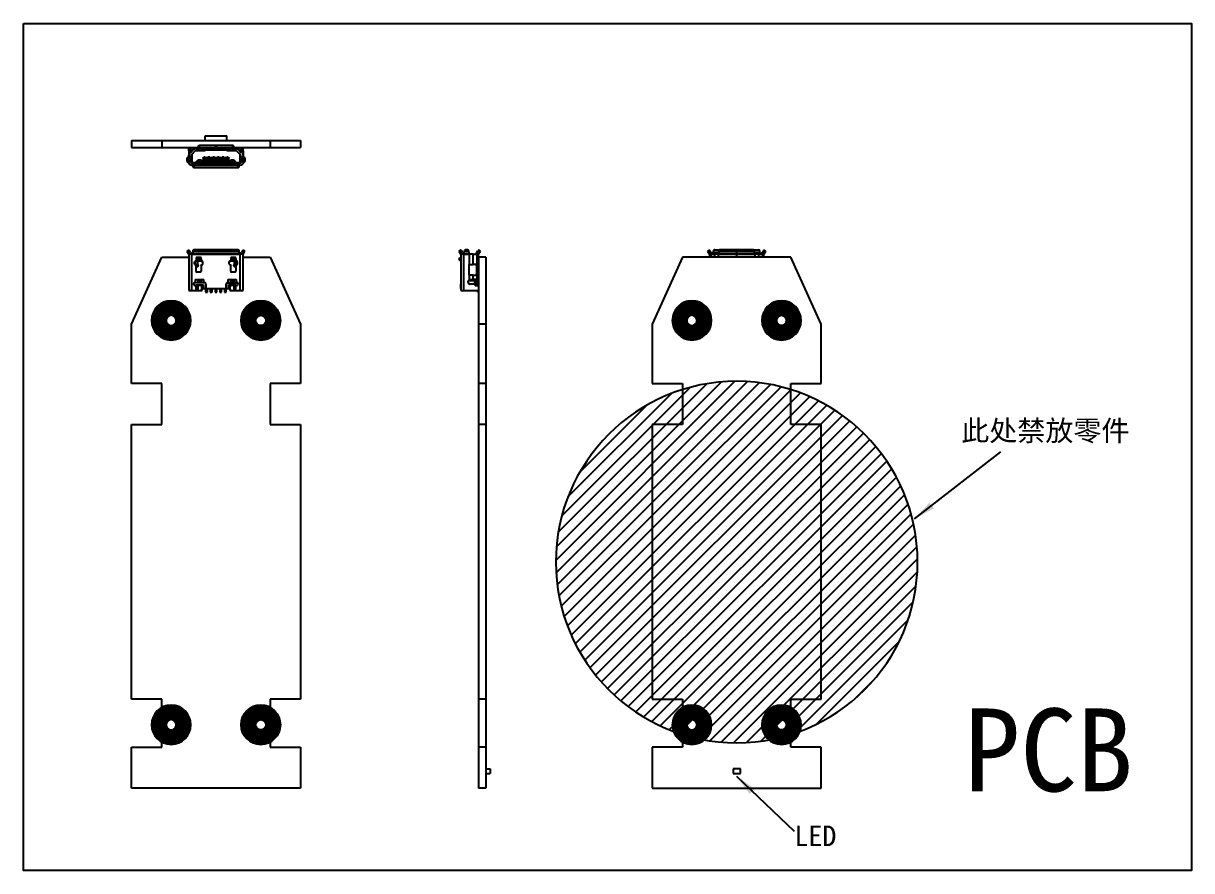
# Model space of a CAD drawing. Header units: inches. Extents: x 386 to 767, y 488 to 611.
# Drawn here: x 386 to 546.5, y 492.5 to 609 of the extents above; entities that cross this region are included whole.
import ezdxf
from ezdxf.lldxf.tags import DXFTag

# ---------------------------------------------------------------- set-up
doc = ezdxf.new("R2010")
doc.units = ezdxf.units.IN
doc.header["$MEASUREMENT"] = 0
doc.layers.add('200', color=7, linetype='Continuous')
tags = doc.linetypes.add('DASHED', pattern=[0.75, 0.5, -0.25]).pattern_tags.tags
tags[6:7] = [DXFTag(74, 4), DXFTag(75, 0), DXFTag(340, '0'), DXFTag(46, 0.0), DXFTag(50, 0.0), DXFTag(44, 0.0), DXFTag(45, 0.0)]
tags[4:5] = [DXFTag(74, 4), DXFTag(75, 0), DXFTag(340, '0'), DXFTag(46, 0.0), DXFTag(50, 0.0), DXFTag(44, 0.0), DXFTag(45, 0.0)]
doc.dimstyles.get("Standard").update_dxf_attribs({"dimtxt": 0.18, "dimasz": 0.18, "dimexe": 0.18, "dimexo": 0.0625, "dimgap": 0.09, "dimtad": 0, "dimtih": 1, "dimtoh": 1, "dimdec": 4, "dimzin": 0, "dimdsep": 46, "dimtxsty": 'Standard', "dimcen": 0.09, "dimadec": 0, "dimazin": 0, "dimtfac": 1, "dimtdec": 4, "dimtofl": 0, "dimtmove": 0, "dimatfit": 3, "dimfxl": 0, "dimtolj": 1, "dimtzin": 0, "dimarcsym": 0})

msp = doc.modelspace()

# ---------------------------------------------------------------- hatches: boundary and pattern name
h = msp.add_hatch()
h.set_pattern_fill('ANSI31', color=6, scale=1.5, style=0)
h.set_pattern_definition([(45, (0, 55.6), (-0.13258252, 0.13258252), [])])
edge = h.paths.add_edge_path()
edge.add_ellipse((406.31, 568.16), major_axis=(0, 2.7), ratio=1, start_angle=0, end_angle=360, ccw=False)
edge = h.paths.add_edge_path(flags=16)
edge.add_ellipse((406.31, 568.16), major_axis=(0, 0.7), ratio=1, start_angle=0, end_angle=360, ccw=False)
h = msp.add_hatch()
h.set_pattern_fill('ANSI31', color=6, scale=1.5, style=0)
h.set_pattern_definition([(45, (12.3, 55.6), (-0.13258252, 0.13258252), [])])
edge = h.paths.add_edge_path()
edge.add_ellipse((418.61, 568.16), major_axis=(0, 2.7), ratio=1, start_angle=0, end_angle=360, ccw=False)
edge = h.paths.add_edge_path(flags=16)
edge.add_ellipse((418.61, 568.16), major_axis=(0, 0.7), ratio=1, start_angle=0, end_angle=360, ccw=False)
h = msp.add_hatch()
h.set_pattern_fill('ANSI31', color=6, scale=1.5, style=0)
h.set_pattern_definition([(45, (71.54301, 55.6), (-0.13258252, 0.13258252), [])])
edge = h.paths.add_edge_path()
edge.add_ellipse((477.85, 568.16), major_axis=(0, 2.7), ratio=1, start_angle=0, end_angle=360, ccw=False)
edge = h.paths.add_edge_path(flags=16)
edge.add_ellipse((477.85, 568.16), major_axis=(0, 0.7), ratio=1, start_angle=0, end_angle=360, ccw=False)
h = msp.add_hatch()
h.set_pattern_fill('ANSI31', color=6, scale=1.5, style=0)
h.set_pattern_definition([(45, (83.84301, 55.6), (-0.13258252, 0.13258252), [])])
edge = h.paths.add_edge_path()
edge.add_ellipse((490.15, 568.16), major_axis=(0, 2.7), ratio=1, start_angle=0, end_angle=360, ccw=False)
edge = h.paths.add_edge_path(flags=16)
edge.add_ellipse((490.15, 568.16), major_axis=(0, 0.7), ratio=1, start_angle=0, end_angle=360, ccw=False)
h = msp.add_hatch()
h.set_pattern_fill('ANSI31', color=252, scale=10, style=0)
edge = h.paths.add_edge_path()
edge.add_ellipse((484, 534.93), major_axis=(0, 24.85), ratio=1, start_angle=0, end_angle=360, ccw=False)
h = msp.add_hatch()
h.set_pattern_fill('ANSI31', color=6, scale=1.5, style=0)
edge = h.paths.add_edge_path()
edge.add_ellipse((406.31, 512.56), major_axis=(0, 2.7), ratio=1, start_angle=0, end_angle=360, ccw=False)
edge = h.paths.add_edge_path(flags=16)
edge.add_ellipse((406.31, 512.56), major_axis=(0, 0.7), ratio=1, start_angle=0, end_angle=360, ccw=False)
h = msp.add_hatch()
h.set_pattern_fill('ANSI31', color=6, scale=1.5, style=0)
h.set_pattern_definition([(45, (12.3, 0), (-0.13258252, 0.13258252), [])])
edge = h.paths.add_edge_path()
edge.add_ellipse((418.61, 512.56), major_axis=(0, 2.7), ratio=1, start_angle=0, end_angle=360, ccw=False)
edge = h.paths.add_edge_path(flags=16)
edge.add_ellipse((418.61, 512.56), major_axis=(0, 0.7), ratio=1, start_angle=0, end_angle=360, ccw=False)
h = msp.add_hatch()
h.set_pattern_fill('ANSI31', color=6, scale=1.5, style=0)
h.set_pattern_definition([(45, (71.54301, 0), (-0.13258252, 0.13258252), [])])
edge = h.paths.add_edge_path()
edge.add_ellipse((477.85, 512.56), major_axis=(0, 2.7), ratio=1, start_angle=0, end_angle=360, ccw=False)
edge = h.paths.add_edge_path(flags=16)
edge.add_ellipse((477.85, 512.56), major_axis=(0, 0.7), ratio=1, start_angle=0, end_angle=360, ccw=False)
h = msp.add_hatch()
h.set_pattern_fill('ANSI31', color=6, scale=1.5, style=0)
h.set_pattern_definition([(45, (83.84301, 0), (-0.13258252, 0.13258252), [])])
edge = h.paths.add_edge_path()
edge.add_ellipse((490.15, 512.56), major_axis=(0, 2.7), ratio=1, start_angle=0, end_angle=360, ccw=False)
edge = h.paths.add_edge_path(flags=16)
edge.add_ellipse((490.15, 512.56), major_axis=(0, 0.7), ratio=1, start_angle=0, end_angle=360, ccw=False)

# ---------------------------------------------------------------- linework, layer by layer
msp.add_lwpolyline([(386, 609), (546.5, 609), (546.5, 492.5), (386, 492.5)], close=True)
at = {"layer": '200', "color": 7}
for p, q in [((400.86, 592.91), (400.86, 591.91)), ((400.86, 592.91), (405.01, 592.91)), ((405.01, 592.91), (405.01, 591.91)), ((405.01, 592.91), (419.91, 592.91)), ((410.96, 592.91), (410.96, 593.52)), ((410.96, 593.52), (413.96, 593.52)), ((413.96, 592.91), (413.96, 593.52)), ((419.91, 592.91), (419.91, 591.91)), ((419.91, 592.91), (424.06, 592.91)), ((424.06, 592.91), (424.06, 591.91)), ((400.86, 591.91), (405.01, 591.91)), ((405.01, 591.91), (409.98, 591.91)), ((408.71, 591.46), (408.71, 591.91)), ((409.01, 591.46), (408.71, 591.46)), ((408.71, 591.46), (408.71, 590.71)), ((409.39, 591.66), (408.92, 591.16)), ((409.01, 591.46), (409.01, 591.91)), ((409.01, 591.25), (409.01, 591.46)), ((409.23, 591.59), (409.03, 591.39)), ((409.03, 591.39), (409.03, 591.27)), ((409.11, 591.36), (409.03, 591.39)), ((409.03, 590.75), (409.03, 589.98)), ((409.13, 590.94), (409.13, 590.02)), ((409.14, 590.96), (409.61, 591.46)), ((409.23, 591.59), (409.26, 591.52)), ((409.33, 591.59), (409.23, 591.59)), ((409.46, 591.72), (409.46, 591.91)), ((410.98, 591.49), (409.65, 591.49)), ((410.88, 591.59), (409.84, 591.59)), ((409.91, 591.91), (409.91, 591.91)), ((409.95, 591.91), (409.95, 591.91)), ((410.01, 591.91), (409.98, 591.91)), ((409.98, 591.61), (410.01, 591.61)), ((410.01, 592.07), (410.01, 591.83)), ((410.01, 591.83), (410.01, 591.68)), ((412.44, 591.68), (410.01, 591.68)), ((410.01, 591.68), (410.01, 591.61)), ((410.01, 591.61), (412.44, 591.61)), ((410.21, 591.94), (410.21, 592.19)), ((412.44, 592.19), (410.21, 592.19)), ((410.21, 591.94), (412.44, 591.94)), ((410.76, 591.61), (410.76, 591.59)), ((410.88, 591.61), (410.88, 591.59)), ((410.98, 591.49), (410.98, 591.61)), ((412.44, 591.94), (412.44, 592.19)), ((412.44, 591.94), (412.44, 591.68)), ((412.44, 591.91), (412.48, 591.91)), ((412.44, 591.61), (412.44, 591.68)), ((412.44, 591.61), (412.48, 591.61)), ((414.71, 592.19), (412.48, 592.19)), ((412.48, 592.19), (412.48, 591.94)), ((412.48, 591.94), (412.48, 591.68)), ((412.48, 591.94), (414.71, 591.94)), ((414.91, 591.68), (412.48, 591.68)), ((412.48, 591.68), (412.48, 591.61)), ((412.48, 591.61), (414.91, 591.61)), ((412.65, 591.61), (413.04, 591.61)), ((413.2, 591.61), (413.24, 591.61)), ((413.94, 591.61), (413.94, 591.49)), ((415.26, 591.49), (413.94, 591.49)), ((414.04, 591.59), (414.04, 591.61)), ((415.08, 591.59), (414.04, 591.59)), ((414.16, 591.61), (414.16, 591.59)), ((414.71, 592.19), (414.71, 591.94)), ((414.91, 591.83), (414.91, 592.07)), ((414.94, 591.91), (414.91, 591.91)), ((414.91, 591.68), (414.91, 591.83)), ((414.91, 591.61), (414.91, 591.68)), ((414.91, 591.61), (414.94, 591.61)), ((414.94, 591.91), (419.91, 591.91)), ((415.01, 591.91), (415.01, 591.91)), ((415.3, 591.46), (415.77, 590.96)), ((415.46, 591.91), (415.46, 591.72)), ((415.99, 591.16), (415.52, 591.66)), ((415.69, 591.59), (415.58, 591.59)), ((415.65, 591.52), (415.69, 591.59)), ((415.89, 591.39), (415.69, 591.59)), ((415.79, 590.02), (415.79, 590.94)), ((415.89, 591.39), (415.8, 591.36)), ((415.89, 591.27), (415.89, 591.39)), ((415.89, 589.98), (415.89, 590.75)), ((415.91, 591.91), (415.91, 591.46)), ((416.21, 591.46), (415.91, 591.46)), ((415.91, 591.46), (415.91, 591.25)), ((416.21, 590.71), (416.2, 590.71)), ((416.21, 591.46), (416.21, 591.91)), ((416.21, 591.46), (416.21, 590.71)), ((416.21, 590.67), (416.21, 590.71)), ((419.91, 591.91), (424.06, 591.91)), ((408.46, 590.36), (408.71, 590.36)), ((408.46, 590.36), (408.46, 590.16)), ((408.71, 590.16), (408.46, 590.16)), ((408.82, 590.56), (408.56, 590.56)), ((408.56, 589.96), (408.82, 589.96)), ((408.71, 590.61), (408.71, 590.56)), ((408.71, 590.16), (408.71, 590.36)), ((408.71, 589.96), (408.71, 589.91)), ((408.95, 590.56), (408.82, 590.56)), ((408.95, 589.96), (408.82, 589.96)), ((408.95, 590.56), (408.95, 589.96)), ((409.01, 590.56), (408.95, 590.56)), ((409.01, 589.96), (408.95, 589.96)), ((409.01, 590.56), (409.01, 590.61)), ((409.01, 589.96), (409.01, 590.56)), ((409.01, 590.51), (409.01, 590.56)), ((409.01, 589.91), (409.01, 589.96)), ((409.13, 590.02), (409.03, 589.98)), ((409.23, 589.78), (409.03, 589.98)), ((409.13, 590.02), (409.27, 589.88)), ((409.26, 589.76), (409.16, 589.76)), ((409.26, 589.46), (409.16, 589.46)), ((409.27, 589.88), (409.23, 589.78)), ((409.23, 589.78), (409.58, 589.78)), ((415.66, 589.76), (409.26, 589.76)), ((409.26, 589.76), (409.26, 589.69)), ((409.26, 589.69), (409.26, 589.55)), ((409.26, 589.69), (415.66, 589.69)), ((409.26, 589.55), (409.26, 589.3)), ((409.27, 589.88), (409.67, 589.88)), ((409.56, 589.76), (409.41, 589.76)), ((415.46, 589.44), (409.46, 589.44)), ((409.46, 589.19), (409.46, 589.44)), ((409.46, 589.19), (415.46, 589.19)), ((409.67, 589.88), (409.58, 589.78)), ((409.7, 589.78), (409.58, 589.78)), ((409.67, 589.88), (410, 590.23)), ((409.9, 590), (409.77, 589.84)), ((410, 590.23), (410.42, 590.23)), ((410.13, 589.81), (410.09, 589.76)), ((410.3, 589.78), (410.11, 589.78)), ((410.23, 589.78), (410.21, 589.76)), ((410.32, 589.76), (410.28, 589.81)), ((410.42, 590.23), (410.74, 589.88)), ((410.65, 589.84), (410.52, 590)), ((410.71, 590.44), (410.71, 590.16)), ((410.86, 590.44), (410.71, 590.44)), ((410.71, 590.16), (410.79, 590.16)), ((410.83, 589.78), (410.71, 589.78)), ((410.74, 589.88), (414.17, 589.88)), ((410.74, 589.88), (410.83, 589.78)), ((410.79, 590.16), (410.86, 590.16)), ((410.83, 589.78), (414.08, 589.78)), ((410.86, 590.59), (410.86, 590.44)), ((410.96, 590.59), (410.86, 590.59)), ((410.86, 590.16), (410.86, 590.44)), ((410.86, 590.44), (410.96, 590.44)), ((414.06, 590.16), (410.86, 590.16)), ((410.86, 590.16), (410.86, 590.01)), ((410.86, 590.01), (414.06, 590.01)), ((410.96, 590.44), (410.96, 590.59)), ((411.36, 590.49), (410.96, 590.49)), ((410.96, 590.45), (411.36, 590.45)), ((410.96, 590.33), (410.96, 590.44)), ((411.36, 590.41), (410.96, 590.41)), ((410.96, 590.31), (411.36, 590.31)), ((411.36, 590.59), (411.36, 590.44)), ((411.61, 590.59), (411.36, 590.59)), ((411.36, 590.44), (411.36, 590.31)), ((411.36, 590.44), (411.61, 590.44)), ((411.61, 590.44), (411.61, 590.59)), ((412.01, 590.49), (411.61, 590.49)), ((411.61, 590.45), (412.01, 590.45)), ((411.61, 590.33), (411.61, 590.44)), ((412.01, 590.41), (411.61, 590.41)), ((411.61, 590.31), (412.01, 590.31)), ((412.01, 590.59), (412.01, 590.44)), ((412.26, 590.59), (412.01, 590.59)), ((412.01, 590.44), (412.01, 590.31)), ((412.01, 590.44), (412.26, 590.44)), ((412.26, 590.44), (412.26, 590.59)), ((412.66, 590.49), (412.26, 590.49)), ((412.26, 590.45), (412.66, 590.45)), ((412.26, 590.33), (412.26, 590.44)), ((412.66, 590.41), (412.26, 590.41)), ((412.26, 590.31), (412.66, 590.31)), ((412.91, 590.59), (412.66, 590.59)), ((412.66, 590.59), (412.66, 590.44)), ((412.66, 590.44), (412.66, 590.31)), ((412.66, 590.44), (412.91, 590.44)), ((412.91, 590.44), (412.91, 590.59)), ((413.31, 590.49), (412.91, 590.49)), ((412.91, 590.45), (413.31, 590.45)), ((412.91, 590.33), (412.91, 590.44)), ((413.31, 590.41), (412.91, 590.41)), ((412.91, 590.31), (413.31, 590.31)), ((413.31, 590.59), (413.31, 590.44)), ((413.56, 590.59), (413.31, 590.59)), ((413.31, 590.44), (413.31, 590.31)), ((413.31, 590.44), (413.56, 590.44)), ((413.56, 590.44), (413.56, 590.59)), ((413.96, 590.49), (413.56, 590.49)), ((413.56, 590.45), (413.96, 590.45)), ((413.56, 590.33), (413.56, 590.44)), ((413.96, 590.41), (413.56, 590.41)), ((413.56, 590.31), (413.96, 590.31)), ((414.06, 590.59), (413.96, 590.59)), ((413.96, 590.59), (413.96, 590.44)), ((414.06, 590.59), (413.96, 590.59)), ((413.96, 590.44), (413.96, 590.31)), ((413.96, 590.44), (414.06, 590.44)), ((414.06, 590.59), (414.06, 590.44)), ((414.06, 590.44), (414.06, 590.16)), ((414.21, 590.44), (414.06, 590.44)), ((414.06, 590.01), (414.06, 590.16)), ((414.06, 590.16), (414.21, 590.16)), ((414.17, 589.88), (414.08, 589.78)), ((414.08, 589.78), (414.2, 589.78)), ((414.17, 589.88), (414.5, 590.23)), ((414.21, 590.16), (414.21, 590.44)), ((414.4, 590), (414.27, 589.84)), ((414.5, 590.23), (414.92, 590.23)), ((414.63, 589.81), (414.59, 589.76)), ((414.61, 589.78), (414.8, 589.78)), ((414.71, 589.76), (414.68, 589.78)), ((414.82, 589.76), (414.78, 589.81)), ((414.92, 590.23), (415.24, 589.88)), ((415.15, 589.84), (415.02, 590)), ((415.21, 589.78), (415.33, 589.78)), ((415.24, 589.88), (415.64, 589.88)), ((415.24, 589.88), (415.33, 589.78)), ((415.69, 589.78), (415.33, 589.78)), ((415.42, 589.76), (415.35, 589.76)), ((415.5, 589.76), (415.42, 589.76)), ((415.46, 589.44), (415.46, 589.19)), ((415.64, 589.88), (415.79, 590.02)), ((415.69, 589.78), (415.64, 589.88)), ((415.66, 589.69), (415.66, 589.76)), ((415.76, 589.76), (415.66, 589.76)), ((415.66, 589.69), (415.66, 589.55)), ((415.66, 589.3), (415.66, 589.55)), ((415.76, 589.46), (415.66, 589.46)), ((415.89, 589.98), (415.69, 589.78)), ((415.79, 590.02), (415.89, 589.98)), ((415.91, 590.61), (415.91, 590.56)), ((415.91, 590.56), (415.91, 589.96)), ((415.97, 590.56), (415.91, 590.56)), ((415.91, 590.56), (415.91, 590.51)), ((415.91, 589.96), (415.97, 589.96)), ((415.91, 589.96), (415.91, 589.91)), ((415.97, 589.96), (415.97, 590.56)), ((416.1, 590.56), (415.97, 590.56)), ((416.1, 589.96), (415.97, 589.96)), ((416.35, 590.56), (416.1, 590.56)), ((416.1, 589.96), (416.35, 589.96)), ((416.2, 590.38), (416.46, 590.38)), ((416.2, 590.36), (416.2, 590.16)), ((416.2, 590.36), (416.46, 590.36)), ((416.46, 590.16), (416.2, 590.16)), ((416.21, 590.61), (416.21, 590.56)), ((416.21, 589.96), (416.21, 589.91)), ((416.46, 590.16), (416.46, 590.36)), ((408.71, 577.85), (408.46, 577.69)), ((408.82, 577.68), (408.71, 577.85)), ((409.46, 577.69), (409.46, 577.86)), ((415.46, 577.86), (409.46, 577.86)), ((415.46, 577.86), (415.46, 577.69)), ((416.2, 577.85), (416.1, 577.68)), ((416.46, 577.69), (416.2, 577.85)), ((446.05, 577.86), (445.81, 577.69)), ((446.17, 577.7), (446.05, 577.86)), ((446.78, 577.69), (446.78, 577.85)), ((446.98, 577.85), (446.78, 577.85)), ((446.98, 577.85), (446.98, 577.69)), ((447, 577.85), (447, 577.69)), ((448.56, 577.86), (448.45, 577.7)), ((448.81, 577.69), (448.56, 577.86)), ((480.25, 577.85), (480, 577.69)), ((480.25, 577.85), (480, 577.69)), ((480.36, 577.68), (480.25, 577.85)), ((480.25, 577.85), (480.25, 577.85)), ((481, 577.86), (481.75, 577.86)), ((481.75, 577.69), (481.75, 577.86)), ((483.98, 577.86), (481.75, 577.86)), ((483.98, 577.69), (483.98, 577.86)), ((483.98, 577.86), (484.02, 577.86)), ((484.02, 577.86), (484.02, 577.69)), ((486.25, 577.86), (484.02, 577.86)), ((486.25, 577.86), (486.25, 577.69)), ((486.25, 577.86), (487, 577.86)), ((487.74, 577.85), (487.64, 577.68)), ((488, 577.69), (487.74, 577.85)), ((400.86, 567.66), (405.01, 576.86)), ((405.01, 576.86), (408.71, 576.86)), ((408.46, 577.69), (408.56, 577.52)), ((408.56, 577.52), (408.82, 577.68)), ((408.56, 577.52), (408.69, 577.31)), ((408.71, 577.26), (408.71, 572.26)), ((409.16, 577.26), (408.71, 577.26)), ((408.95, 577.47), (408.82, 577.68)), ((409.16, 572.26), (409.16, 577.26)), ((409.26, 577.26), (409.16, 577.26)), ((409.26, 577.7), (409.26, 577.53)), ((409.26, 577.32), (409.26, 577.53)), ((415.66, 577.32), (409.26, 577.32)), ((409.26, 577.32), (409.26, 577.26)), ((409.26, 577.26), (415.66, 577.26)), ((409.46, 577.69), (415.46, 577.69)), ((409.53, 575.91), (409.53, 576.21)), ((409.61, 576.31), (409.61, 575.86)), ((409.63, 576.31), (409.73, 576.31)), ((410.43, 576.82), (409.73, 576.82)), ((409.73, 576.82), (409.73, 576.74)), ((409.73, 576.74), (410.43, 576.74)), ((409.73, 576.74), (409.73, 576.62)), ((409.73, 576.62), (410.43, 576.62)), ((409.73, 576.62), (409.73, 576.36)), ((409.73, 576.36), (410.43, 576.36)), ((409.73, 576.31), (409.73, 576.36)), ((409.98, 575.83), (409.98, 576.36)), ((410.43, 576.74), (410.43, 576.82)), ((410.43, 576.62), (410.43, 576.74)), ((410.43, 576.62), (410.43, 576.36)), ((410.43, 576.36), (410.43, 576.31)), ((410.43, 576.31), (410.53, 576.31)), ((410.63, 576.21), (410.63, 575.91)), ((414.28, 575.91), (414.28, 576.21)), ((414.38, 576.31), (414.48, 576.31)), ((415.18, 576.82), (414.48, 576.82)), ((414.48, 576.82), (414.48, 576.74)), ((414.48, 576.74), (414.48, 576.62)), ((414.48, 576.74), (415.18, 576.74)), ((414.48, 576.62), (415.18, 576.62)), ((414.48, 576.62), (414.48, 576.36)), ((414.48, 576.36), (415.18, 576.36)), ((414.48, 576.31), (414.48, 576.36)), ((414.94, 576.36), (414.94, 575.83)), ((415.18, 576.74), (415.18, 576.82)), ((415.18, 576.62), (415.18, 576.74)), ((415.18, 576.62), (415.18, 576.36)), ((415.18, 576.36), (415.18, 576.31)), ((415.18, 576.31), (415.28, 576.31)), ((415.3, 575.86), (415.3, 576.31)), ((415.38, 576.21), (415.38, 575.91)), ((415.66, 577.53), (415.66, 577.7)), ((415.66, 577.53), (415.66, 577.32)), ((415.66, 577.26), (415.66, 577.32)), ((415.76, 577.26), (415.66, 577.26)), ((415.76, 577.26), (415.76, 572.26)), ((416.21, 577.26), (415.76, 577.26)), ((416.1, 577.68), (415.97, 577.47)), ((416.1, 577.68), (416.35, 577.52)), ((416.21, 572.26), (416.21, 577.26)), ((416.21, 576.86), (419.91, 576.86)), ((416.22, 577.31), (416.35, 577.52)), ((416.35, 577.52), (416.46, 577.69)), ((419.91, 576.86), (424.06, 567.66)), ((445.81, 577.69), (445.92, 577.53)), ((445.83, 576.62), (446.03, 576.74)), ((445.83, 576.62), (445.98, 576.36)), ((445.92, 577.53), (446.17, 577.7)), ((445.92, 577.53), (446.06, 577.32)), ((445.98, 576.36), (446.08, 576.42)), ((446.08, 577.26), (446.08, 572.26)), ((446.53, 577.26), (446.08, 577.26)), ((446.31, 577.49), (446.17, 577.7)), ((446.53, 572.26), (446.53, 577.26)), ((446.58, 577.26), (446.53, 577.26)), ((446.58, 577.68), (446.58, 577.52)), ((446.58, 577.31), (446.58, 577.52)), ((447.18, 577.31), (446.58, 577.31)), ((446.58, 577.31), (446.58, 577.26)), ((446.58, 577.26), (447.18, 577.26)), ((446.78, 577.69), (446.98, 577.69)), ((447.18, 577.52), (447.18, 577.68)), ((447.18, 577.52), (447.18, 577.31)), ((447.18, 577.26), (447.18, 577.31)), ((447.23, 577.26), (447.18, 577.26)), ((447.23, 577.26), (447.23, 575.78)), ((447.78, 577.26), (447.23, 577.26)), ((447.78, 575.86), (447.78, 577.26)), ((447.78, 577.26), (448.28, 577.26)), ((448.28, 577.26), (448.28, 575.86)), ((448.53, 577.26), (448.28, 577.26)), ((448.3, 577.49), (448.45, 577.7)), ((448.45, 577.7), (448.69, 577.53)), ((448.53, 576.86), (448.53, 577.26)), ((448.53, 576.86), (448.53, 567.66)), ((449.53, 576.86), (448.53, 576.86)), ((448.55, 577.32), (448.69, 577.53)), ((448.69, 577.53), (448.81, 577.69)), ((449.53, 576.86), (449.53, 567.66)), ((476.55, 576.86), (472.4, 567.66)), ((491.45, 576.86), (476.55, 576.86)), ((480, 577.69), (480.1, 577.52)), ((480, 577.69), (480, 577.69)), ((480.1, 577.52), (480.36, 577.68)), ((480.1, 577.52), (480.23, 577.31)), ((480.25, 577.26), (480.25, 576.86)), ((480.47, 577.26), (480.25, 577.26)), ((480.36, 577.68), (480.49, 577.47)), ((480.47, 576.86), (480.47, 577.26)), ((480.47, 577.26), (480.94, 577.26)), ((480.8, 577.49), (480.8, 577.7)), ((481.55, 577.49), (480.8, 577.49)), ((480.8, 577.49), (480.8, 577.26)), ((480.94, 577.26), (480.94, 576.86)), ((481.52, 577.26), (480.94, 577.26)), ((481.52, 576.86), (481.52, 577.26)), ((481.52, 577.26), (481.55, 577.26)), ((481.55, 577.7), (481.55, 577.53)), ((481.55, 577.32), (481.55, 577.53)), ((483.98, 577.32), (481.55, 577.32)), ((481.55, 577.32), (481.55, 577.26)), ((481.55, 577.26), (483.98, 577.26)), ((481.75, 577.69), (483.98, 577.69)), ((483.98, 577.69), (483.98, 577.32)), ((484.02, 577.49), (483.98, 577.49)), ((483.98, 577.26), (483.98, 577.32)), ((483.98, 577.26), (483.98, 576.86)), ((483.98, 577.26), (484.02, 577.26)), ((484.02, 577.69), (486.25, 577.69)), ((484.02, 577.32), (484.02, 577.69)), ((486.45, 577.32), (484.02, 577.32)), ((484.02, 577.32), (484.02, 577.26)), ((484.02, 577.26), (486.45, 577.26)), ((484.02, 576.86), (484.02, 577.26)), ((486.45, 577.53), (486.45, 577.7)), ((486.45, 577.53), (486.45, 577.32)), ((487.2, 577.49), (486.45, 577.49)), ((486.45, 577.26), (486.45, 577.32)), ((486.45, 577.26), (486.48, 577.26)), ((486.48, 577.26), (486.48, 576.86)), ((487.06, 577.26), (486.48, 577.26)), ((487.06, 576.86), (487.06, 577.26)), ((487.06, 577.26), (487.53, 577.26)), ((487.2, 577.49), (487.2, 577.7)), ((487.2, 577.26), (487.2, 577.49)), ((487.51, 577.47), (487.64, 577.68)), ((487.53, 577.26), (487.53, 576.86)), ((487.74, 577.26), (487.53, 577.26)), ((487.64, 577.68), (487.89, 577.52)), ((487.74, 576.86), (487.74, 577.26)), ((487.75, 577.26), (487.74, 577.26)), ((487.75, 576.86), (487.75, 577.26)), ((487.76, 577.31), (487.89, 577.52)), ((487.89, 577.52), (488, 577.69)), ((495.6, 567.66), (491.45, 576.86)), ((409.54, 575.86), (409.61, 575.86)), ((409.61, 575.86), (409.91, 575.86)), ((409.73, 574.91), (409.73, 575.71)), ((409.73, 575.56), (409.91, 575.56)), ((410.33, 574.81), (409.83, 574.81)), ((410.01, 575.76), (410.01, 575.66)), ((410.43, 575.71), (410.43, 574.91)), ((414.48, 574.91), (414.48, 575.71)), ((415.08, 574.81), (414.58, 574.81)), ((414.91, 575.66), (414.91, 575.76)), ((415.01, 575.86), (415.3, 575.86)), ((415.01, 575.56), (415.18, 575.56)), ((415.18, 575.71), (415.18, 574.91)), ((415.3, 575.86), (415.37, 575.86)), ((447.23, 574.46), (447.23, 575.76)), ((447.33, 575.86), (447.78, 575.86)), ((448.28, 575.86), (447.78, 575.86)), ((448.23, 575.83), (448.23, 575.76)), ((448.23, 575.76), (448.53, 575.76)), ((448.23, 575.66), (448.23, 575.76)), ((448.53, 575.66), (448.23, 575.66)), ((448.23, 575.66), (448.23, 575.56)), ((448.23, 575.56), (448.23, 574.66)), ((448.53, 575.56), (448.23, 575.56)), ((448.23, 574.66), (448.53, 574.66)), ((448.23, 574.66), (448.23, 574.56)), ((448.28, 575.86), (448.53, 575.86)), ((409.41, 573.11), (409.41, 573.21)), ((409.56, 573.36), (409.61, 573.36)), ((409.58, 573.36), (409.58, 573.34)), ((410.83, 573.34), (409.58, 573.34)), ((409.61, 573.76), (410.8, 573.76)), ((409.61, 573.76), (409.61, 573.36)), ((409.61, 573.36), (410, 573.36)), ((409.72, 573.03), (410.76, 573.03)), ((409.72, 572.96), (409.72, 573.03)), ((409.78, 572.98), (409.72, 573.03)), ((410, 573.36), (410, 573.76)), ((410, 573.36), (410.13, 573.36)), ((410, 573.36), (410, 573.34)), ((410.13, 573.76), (410.13, 573.36)), ((410.13, 573.36), (410.28, 573.36)), ((410.28, 573.36), (410.28, 573.76)), ((410.28, 573.36), (410.41, 573.36)), ((410.41, 573.76), (410.41, 573.36)), ((410.41, 573.36), (410.8, 573.36)), ((410.42, 573.36), (410.42, 573.34)), ((410.76, 573.03), (410.76, 572.56)), ((410.8, 573.36), (410.8, 573.76)), ((410.8, 573.36), (410.86, 573.36)), ((410.83, 573.34), (410.83, 573.36)), ((411.06, 573.16), (411.06, 572.56)), ((413.86, 572.56), (413.86, 573.16)), ((414.06, 573.36), (414.11, 573.36)), ((414.08, 573.34), (414.08, 573.36)), ((414.08, 573.34), (415.33, 573.34)), ((414.11, 573.76), (415.3, 573.76)), ((414.11, 573.76), (414.11, 573.36)), ((414.11, 573.36), (414.5, 573.36)), ((414.16, 573.03), (415.19, 573.03)), ((414.16, 572.56), (414.16, 573.03)), ((414.5, 573.36), (414.5, 573.76)), ((414.5, 573.36), (414.63, 573.36)), ((414.5, 573.36), (414.5, 573.34)), ((414.63, 573.76), (414.63, 573.36)), ((414.63, 573.36), (414.78, 573.36)), ((414.78, 573.36), (414.78, 573.76)), ((414.78, 573.36), (414.91, 573.36)), ((414.91, 573.76), (414.91, 573.36)), ((414.91, 573.36), (415.3, 573.36)), ((414.92, 573.36), (414.92, 573.34)), ((415.19, 573.03), (415.13, 572.98)), ((415.19, 573.03), (415.19, 572.96)), ((415.3, 573.36), (415.3, 573.76)), ((415.3, 573.36), (415.35, 573.36)), ((415.33, 573.36), (415.33, 573.34)), ((415.5, 573.21), (415.5, 573.11)), ((446.08, 573.76), (446.08, 573.36)), ((446.08, 573.76), (446.08, 573.36)), ((446.08, 573.36), (446.08, 573.34)), ((446.08, 573.34), (446.08, 573.16)), ((446.08, 572.56), (446.08, 573.16)), ((447.13, 573.36), (447.13, 573.56)), ((447.16, 573.66), (448.01, 573.66)), ((447.23, 574.44), (447.23, 573.73)), ((447.78, 574.36), (447.33, 574.36)), ((447.33, 573.76), (447.78, 573.76)), ((448.08, 573.16), (447.33, 573.16)), ((447.78, 573.76), (447.78, 574.36)), ((447.78, 574.36), (448.28, 574.36)), ((448.28, 573.76), (447.78, 573.76)), ((448.01, 573.66), (447.97, 573.76)), ((448.01, 573.66), (448.21, 573.66)), ((448.01, 573.16), (448.01, 573.66)), ((448.08, 572.96), (448.08, 573.16)), ((448.11, 573.76), (448.21, 573.66)), ((448.21, 573.66), (448.21, 572.96)), ((448.21, 573.66), (448.23, 573.66)), ((448.21, 573.44), (448.23, 573.44)), ((448.28, 573.09), (448.21, 573.09)), ((448.23, 574.56), (448.53, 574.56)), ((448.23, 574.46), (448.23, 574.56)), ((448.53, 574.46), (448.23, 574.46)), ((448.23, 574.46), (448.23, 574.39)), ((448.23, 573.76), (448.23, 573.63)), ((448.23, 573.63), (448.53, 573.63)), ((448.23, 573.39), (448.23, 573.63)), ((448.53, 573.39), (448.23, 573.39)), ((448.23, 573.39), (448.23, 573.36)), ((448.23, 573.36), (448.33, 573.26)), ((448.28, 574.36), (448.28, 573.76)), ((448.53, 574.36), (448.28, 574.36)), ((448.28, 573.76), (448.53, 573.76)), ((448.33, 573.26), (448.53, 573.26)), ((408.71, 572.26), (409.16, 572.26)), ((409.16, 572.26), (409.7, 572.26)), ((409.7, 572.96), (409.56, 572.96)), ((409.7, 572.96), (409.7, 572.26)), ((410, 572.96), (409.7, 572.96)), ((409.7, 572.26), (410, 572.26)), ((410.76, 572.98), (409.78, 572.98)), ((410, 572.26), (410, 572.96)), ((410.39, 572.96), (410, 572.96)), ((410, 572.26), (410.39, 572.26)), ((410.33, 572.96), (410.33, 572.98)), ((410.39, 572.26), (410.56, 572.26)), ((410.54, 572.46), (410.54, 572.76)), ((410.56, 572.26), (410.56, 572.56)), ((410.56, 572.56), (410.76, 572.56)), ((410.76, 572.56), (411.06, 572.56)), ((411.03, 572.56), (411.03, 572.06)), ((411.03, 572.06), (411.28, 572.06)), ((411.06, 572.56), (413.86, 572.56)), ((411.28, 572.06), (411.28, 572.56)), ((411.68, 572.56), (411.68, 572.06)), ((411.68, 572.06), (411.93, 572.06)), ((411.93, 572.06), (411.93, 572.56)), ((412.33, 572.56), (412.33, 572.06)), ((412.33, 572.06), (412.58, 572.06)), ((412.58, 572.06), (412.58, 572.56)), ((412.98, 572.56), (412.98, 572.06)), ((412.98, 572.06), (413.23, 572.06)), ((413.23, 572.06), (413.23, 572.56)), ((413.63, 572.56), (413.63, 572.06)), ((413.63, 572.06), (413.88, 572.06)), ((413.86, 572.56), (414.16, 572.56)), ((413.88, 572.06), (413.88, 572.56)), ((415.13, 572.98), (414.16, 572.98)), ((414.16, 572.56), (414.36, 572.56)), ((414.36, 572.56), (414.36, 572.26)), ((414.36, 572.26), (414.52, 572.26)), ((414.38, 572.76), (414.38, 572.46)), ((414.91, 572.96), (414.52, 572.96)), ((414.52, 572.26), (414.91, 572.26)), ((414.58, 572.98), (414.58, 572.96)), ((414.91, 572.96), (414.91, 572.26)), ((415.21, 572.96), (414.91, 572.96)), ((414.91, 572.26), (415.21, 572.26)), ((415.21, 572.26), (415.21, 572.96)), ((415.35, 572.96), (415.21, 572.96)), ((415.21, 572.26), (415.76, 572.26)), ((415.76, 572.26), (416.21, 572.26)), ((446.08, 572.56), (446.08, 572.26)), ((446.08, 572.26), (446.53, 572.26)), ((446.53, 572.26), (448.53, 572.26)), ((448.08, 572.96), (448.53, 572.96)), ((448.43, 572.06), (448.43, 572.26)), ((448.43, 572.06), (448.53, 572.06)), ((400.86, 559.46), (400.86, 567.66)), ((424.06, 567.66), (424.06, 559.46)), ((449.53, 567.66), (448.53, 567.66)), ((448.53, 567.66), (448.53, 559.46)), ((449.53, 567.66), (449.53, 559.46)), ((472.4, 567.66), (472.4, 559.46)), ((495.6, 559.46), (495.6, 567.66)), ((405.01, 559.46), (400.86, 559.46)), ((405.01, 553.86), (405.01, 559.46)), ((424.06, 559.46), (419.91, 559.46)), ((419.91, 559.46), (419.91, 553.86)), ((449.53, 559.46), (448.53, 559.46)), ((448.53, 559.46), (448.53, 553.86)), ((449.53, 559.46), (449.53, 553.86)), ((472.4, 559.46), (476.55, 559.46)), ((476.55, 559.46), (476.55, 553.86)), ((491.45, 553.86), (491.45, 559.46)), ((491.45, 559.46), (495.6, 559.46)), ((400.86, 516.06), (400.86, 553.86)), ((400.86, 553.86), (405.01, 553.86)), ((419.91, 553.86), (424.06, 553.86)), ((424.06, 553.86), (424.06, 516.06)), ((449.53, 553.86), (448.53, 553.86)), ((448.53, 553.86), (448.53, 516.06)), ((449.53, 553.86), (449.53, 516.06)), ((472.4, 553.86), (472.4, 516.06)), ((476.55, 553.86), (472.4, 553.86)), ((495.6, 553.86), (491.45, 553.86)), ((495.6, 516.06), (495.6, 553.86)), ((405.01, 516.06), (400.86, 516.06)), ((405.01, 509.46), (405.01, 516.06)), ((424.06, 516.06), (419.91, 516.06)), ((419.91, 516.06), (419.91, 509.46)), ((449.53, 516.06), (448.53, 516.06)), ((448.53, 516.06), (448.53, 509.46)), ((449.53, 516.06), (449.53, 509.46)), ((472.4, 516.06), (476.55, 516.06)), ((476.55, 516.06), (476.55, 509.46)), ((491.45, 509.46), (491.45, 516.06)), ((491.45, 516.06), (495.6, 516.06)), ((400.86, 503.86), (400.86, 509.46)), ((400.86, 509.46), (405.01, 509.46)), ((419.91, 509.46), (424.06, 509.46)), ((424.06, 509.46), (424.06, 503.86)), ((449.53, 509.46), (448.53, 509.46)), ((448.53, 509.46), (448.53, 503.86)), ((449.53, 509.46), (449.53, 503.86)), ((472.4, 509.46), (472.4, 503.86)), ((476.55, 509.46), (472.4, 509.46)), ((495.6, 509.46), (491.45, 509.46)), ((495.6, 503.86), (495.6, 509.46)), ((449.53, 506.48), (450.14, 506.48)), ((449.53, 505.88), (450.14, 505.88)), ((450.14, 506.48), (450.14, 505.88)), ((483.5, 506.48), (483.5, 505.88)), ((484.5, 506.48), (483.5, 506.48)), ((483.5, 505.88), (484.5, 505.88)), ((484.5, 505.88), (484.5, 506.48)), ((424.06, 503.86), (400.86, 503.86)), ((449.53, 503.86), (448.53, 503.86)), ((472.4, 503.86), (495.6, 503.86))]:
    msp.add_line(p, q, dxfattribs=at)
at = {"layer": '200', "color": 7, "extrusion": (0, 0, -1)}
for centre, radius in [((-406.31, 568.16), 2.7), ((-406.31, 568.16), 0.7), ((-477.85, 568.16), 0.7), ((-477.85, 512.56), 0.7)]:
    msp.add_circle(centre, radius, dxfattribs=at)
at = {"layer": '200', "color": 6, "extrusion": (0, 0, -1)}
for centre, radius in [((-406.31, 568.16), 2.7), ((-418.61, 568.16), 2.7), ((-477.85, 568.16), 2.7), ((-490.15, 568.16), 2.7), ((-477.85, 568.16), 0.7), ((-490.15, 568.16), 0.7), ((-406.31, 512.56), 2.7), ((-418.61, 512.56), 2.7), ((-477.85, 512.56), 2.7), ((-490.15, 512.56), 2.7), ((-406.31, 512.56), 0.7), ((-477.85, 512.56), 0.7), ((-490.15, 512.56), 0.7)]:
    msp.add_circle(centre, radius, dxfattribs=at)
at = {"layer": '200', "color": 7}
for centre, radius in [((418.61, 568.16), 2.7), ((418.61, 568.16), 0.7), ((490.15, 568.16), 0.7), ((418.61, 512.56), 2.7), ((418.61, 512.56), 0.7), ((490.15, 512.56), 0.7)]:
    msp.add_circle(centre, radius, dxfattribs=at)
at = {"layer": '200', "color": 252, "linetype": 'DASHED', "ltscale": 5, "extrusion": (0, 0, -1)}
msp.add_circle((-484, 534.93), 24.85, dxfattribs=at)
at = {"layer": '200', "color": 7, "extrusion": (0, 0, -1)}
for centre, radius, start, end in [((-409.51, 590.61), 0.8, 0, 9.3381), ((-409.51, 590.61), 0.8, 9.3381, 43.3126), ((-409.98, 591.11), 0.8, 43.3126, 90), ((-414.94, 591.11), 0.8, 90, 136.6874), ((-415.41, 590.61), 0.8, 136.6874, 180), ((-409.16, 589.91), 0.45, 270, 360), ((-410.21, 589.74), 0.4, 39.2215, 140.7785), ((-410.86, 590.44), 0.15, 360, 450), ((-410.86, 590.16), 0.15, 270, 360), ((-414.06, 590.44), 0.15, 90, 180), ((-414.06, 590.16), 0.15, 189.3381, 270), ((-414.06, 590.16), 0.15, 180, 189.3381), ((-414.71, 589.74), 0.4, 39.2215, 140.7785), ((-415.76, 589.91), 0.45, 180, 270), ((-408.61, 577.26), 0.4, 148.0849, 180), ((-416.31, 577.26), 0.4, 0, 31.9151), ((-445.98, 577.26), 0.4, 145.4157, 180), ((-448.63, 577.26), 0.4, 0, 34.5843), ((-480.15, 577.26), 0.4, 148.0849, 180), ((-487.85, 577.26), 0.4, 0, 31.9151), ((-409.63, 575.71), 0.1, 90, 180.0005), ((-410.53, 575.71), 0.1, 0, 90), ((-414.38, 575.71), 0.1, 90, 180), ((-415.28, 575.71), 0.1, 0, 90), ((-448.28, 572.94), 0.15, 90, 101.7867), ((-448.28, 572.94), 0.15, 101.7867, 172.3377), ((-448.28, 572.79), 0.3, 95.8427, 146.4427)]:
    msp.add_arc(centre, radius, start, end, dxfattribs=at)
at = {"layer": '200', "color": 7}
for centre, radius, start, end in [((409.51, 590.61), 0.5, 136.6874, 170.6619), ((409.51, 590.61), 0.5, 170.6619, 180), ((409.98, 591.11), 0.5, 90, 136.6874), ((413.94, 591.59), 0.1, 270, 360), ((414.94, 591.11), 0.5, 43.3126, 90), ((415.41, 590.61), 0.5, 0, 43.3126), ((409.16, 589.91), 0.15, 180, 270), ((409.61, 589.96), 0.2, 270, 320.7785), ((410.21, 589.74), 0.1, 39.2215, 140.7785), ((410.8, 589.96), 0.2, 219.2215, 270), ((414.11, 589.96), 0.2, 270, 320.7785), ((414.71, 589.74), 0.1, 39.0308, 140.7785), ((415.3, 589.96), 0.2, 219.2215, 270), ((415.76, 589.91), 0.15, 270, 360), ((408.61, 577.26), 0.1, 360, 391.9151), ((409.63, 576.21), 0.1, 117.7782, 180), ((409.63, 576.21), 0.1, 90, 117.7782), ((410.53, 576.21), 0.1, 0, 90), ((414.38, 576.21), 0.1, 117.7782, 180), ((414.38, 576.21), 0.1, 90, 117.7782), ((415.28, 576.21), 0.1, 0, 90), ((416.31, 577.26), 0.1, 148.0849, 180), ((445.98, 576.82), 0.1, 300, 360), ((445.98, 577.26), 0.1, 0, 34.5843), ((448.63, 577.26), 0.1, 145.4157, 180), ((480.15, 577.26), 0.1, 0, 31.9151), ((487.85, 577.26), 0.1, 148.0849, 180), ((409.63, 575.91), 0.1, 180, 269.9995), ((409.83, 574.91), 0.1, 180, 270), ((409.91, 575.66), 0.1, 270, 297.7783), ((409.91, 575.66), 0.1, -62.2217, 0), ((409.91, 575.76), 0.1, 0, 45.573), ((410.33, 574.91), 0.1, -90, 0), ((410.53, 575.91), 0.1, -90, 0), ((414.38, 575.91), 0.1, 180, 270), ((414.58, 574.91), 0.1, 180, 270), ((415.01, 575.76), 0.1, 134.427, 180), ((415.01, 575.66), 0.1, 180, 270), ((415.08, 574.91), 0.1, 270, 360), ((415.28, 575.91), 0.1, -90, 0), ((447.33, 575.76), 0.1, 170.172, 180), ((409.56, 573.21), 0.15, 117.7782, 180), ((409.56, 573.11), 0.15, 180, 270), ((409.56, 573.21), 0.15, 90, 117.7782), ((410.86, 573.16), 0.2, 0, 90), ((414.06, 573.16), 0.2, 117.7782, 180), ((414.06, 573.16), 0.2, 90, 117.7782), ((415.35, 573.21), 0.15, 360, 450), ((415.35, 573.11), 0.15, 297.7782, 360), ((447.33, 573.56), 0.2, 119.5157, 180), ((447.33, 573.36), 0.2, 180, 258.2132), ((447.33, 574.46), 0.1, 180, 189.8994), ((447.33, 573.36), 0.2, 258.2132, 270), ((415.35, 573.11), 0.15, 270, 297.7782)]:
    msp.add_arc(centre, radius, start, end, dxfattribs=at)
for centre, major_axis, ratio, start_param, end_param in [((410.21, 592.07), (0.2, 0), 0.567619, 1.570796, 3.141593), ((410.21, 591.83), (-0.2, 0), 0.567619, 4.712389, 6.283185), ((414.71, 592.07), (0.2, 0), 0.567619, 0, 1.570796), ((414.71, 591.83), (-0.2, 0), 0.567619, 3.141593, 4.712389), ((408.56, 590.36), (0, 0.2), 0.528662, 0, 1.570796), ((408.56, 590.16), (0, 0.2), 0.528662, 1.570796, 3.141593), ((408.82, 590.36), (0, -0.2), 0.528662, 3.141593, 4.712389), ((408.82, 590.16), (0, -0.2), 0.528662, 4.712389, 6.283185), ((409.46, 589.55), (0.2, 0), 0.567619, 3.141593, 4.712389), ((409.46, 589.3), (-0.2, 0), 0.567619, 0, 1.570796), ((415.46, 589.55), (0.2, 0), 0.567619, 4.712389, 6.283185), ((415.46, 589.3), (-0.2, 0), 0.567619, 1.570796, 3.141593), ((416.1, 590.36), (0, 0.2), 0.528662, 4.80234, 6.283185), ((416.1, 590.16), (0, 0.2), 0.528662, 3.141593, 4.712389), ((416.1, 590.36), (0, 0.2), 0.528662, 4.712389, 4.80234), ((416.35, 590.36), (0, -0.2), 0.528662, 1.660747, 3.141593), ((416.35, 590.16), (0, -0.2), 0.528662, 0, 1.570796), ((416.35, 590.36), (0, -0.2), 0.528662, 1.570796, 1.660747), ((409.46, 577.7), (0.2, 0), 0.823292, 1.570796, 3.141593), ((415.46, 577.7), (0.2, 0), 0.823292, 0, 1.570796), ((446.78, 577.68), (0.2, 0), 0.848832, 1.570796, 3.141593), ((446.98, 577.68), (0.2, 0), 0.848832, 1.480846, 1.570796), ((446.98, 577.68), (0.2, 0), 0.848832, 0, 1.480846), ((481, 577.7), (0.2, 0), 0.823292, 1.570796, 3.141593), ((481.75, 577.7), (0.2, 0), 0.823292, 1.570796, 3.141593), ((486.25, 577.7), (0.2, 0), 0.823292, 0, 1.570796), ((487, 577.7), (0.2, 0), 0.823292, 0, 1.570796), ((409.46, 577.53), (-0.2, 0), 0.823292, 4.712389, 6.283185), ((415.46, 577.53), (-0.2, 0), 0.823292, 3.141593, 4.712389), ((446.78, 577.52), (-0.2, 0), 0.848832, 4.712389, 6.283185), ((446.98, 577.52), (-0.2, 0), 0.848832, 4.622438, 4.712389), ((446.98, 577.52), (-0.2, 0), 0.848832, 3.141593, 4.622438), ((481.75, 577.53), (-0.2, 0), 0.823292, 4.712389, 6.283185), ((486.25, 577.53), (-0.2, 0), 0.823292, 3.141593, 4.712389), ((410.39, 572.76), (0, -0.2), 0.743145, 1.569716, 3.141593), ((410.39, 572.46), (0, -0.2), 0.743145, 0, 1.569785), ((414.52, 572.76), (0, 0.2), 0.743145, 0, 1.570796), ((414.52, 572.46), (0, 0.2), 0.743145, 1.570796, 2.092953), ((414.52, 572.46), (0, 0.2), 0.743145, 2.092956, 3.141592)]:
    msp.add_ellipse(centre, major_axis=major_axis, ratio=ratio, start_param=start_param, end_param=end_param, dxfattribs=at)
for points, degree in [([(410.93, 591.5), (410.93, 591.51), (410.92, 591.51), (410.91, 591.52), (410.9, 591.53), (410.89, 591.54), (410.88, 591.56), (410.88, 591.58), (410.88, 591.59), (410.88, 591.59)], 3), ([(410.98, 591.49), (410.97, 591.49), (410.96, 591.49), (410.94, 591.5), (410.93, 591.5), (410.93, 591.5)], 3), ([(410.96, 590.31), (410.96, 590.33)], 1), ([(410.96, 590.33), (411.09, 590.33), (411.22, 590.33), (411.36, 590.33)], 3), ([(411.61, 590.31), (411.61, 590.33)], 1), ([(411.61, 590.33), (411.74, 590.33), (411.87, 590.33), (412.01, 590.33)], 3), ([(412.26, 590.31), (412.26, 590.33)], 1), ([(412.26, 590.33), (412.39, 590.33), (412.52, 590.33), (412.66, 590.33)], 3), ([(412.91, 590.31), (412.91, 590.33)], 1), ([(412.91, 590.33), (413.04, 590.33), (413.17, 590.33), (413.31, 590.33)], 3), ([(413.56, 590.33), (413.69, 590.33), (413.82, 590.33), (413.96, 590.33)], 3), ([(413.56, 590.31), (413.56, 590.33)], 1), ([(409.91, 575.86), (409.93, 575.86), (409.96, 575.85), (409.98, 575.83)], 3), ([(414.94, 575.83), (414.95, 575.85), (414.98, 575.86), (415.01, 575.86)], 3), ([(447.23, 573.73), (447.24, 573.74), (447.26, 573.75), (447.3, 573.76), (447.32, 573.76), (447.33, 573.76)], 3), ([(447.33, 574.36), (447.31, 574.36)], 1)]:
    msp.add_open_spline(points, degree=degree, dxfattribs=at)
for points, knots in [([(447.23, 575.78), (447.24, 575.8), (447.25, 575.82), (447.28, 575.85), (447.31, 575.86), (447.33, 575.86)], [0, 0, 0, 0, 0.5, 0.5, 1, 1, 1, 1]), ([(448.23, 575.83), (448.23, 575.84), (448.23, 575.84), (448.23, 575.85), (448.23, 575.85), (448.23, 575.86)], [0, 0, 0, 0, 0.37373, 0.37373, 1, 1, 1, 1]), ([(447.31, 574.36), (447.29, 574.37), (447.27, 574.38), (447.24, 574.4), (447.24, 574.42), (447.23, 574.44)], [0, 0, 0, 0, 0.5, 0.5, 1, 1, 1, 1]), ([(448.23, 574.39), (448.23, 574.38), (448.23, 574.37), (448.23, 574.37), (448.23, 574.36), (448.23, 574.36)], [0, 0, 0, 0, 0.429319, 0.429319, 1, 1, 1, 1])]:
    msp.add_open_spline(points, degree=3, knots=knots, dxfattribs=at)

# ---------------------------------------------------------------- texts
at = {"attachment_point": 1}
for s, insert, char_height, width in [('{\\fSimSun|b0|i0|c134|p2;此处禁放零件}', (514.84, 554.41), 2.8257, 537.0328), ('{\\fSimSun|b0|i0|c134|p2;PCB}', (515.22, 514.8), 11.3906, 2164.8483), ('{\\fSimSun|b0|i0|c134|p2;LED}', (491.93, 498.7), 2.8257, 537.0328)]:
    msp.add_mtext(s, dxfattribs=dict(at, insert=insert, char_height=char_height, width=width))

# ---------------------------------------------------------------- leaders
for points in [[(508.41, 540.86), (520.27, 550.09)], [(483.95, 505.47), (491.9, 497.93)]]:
    msp.add_leader(points, dimstyle='Standard', override={"dimasz": 3, "dimgap": 0.09, "dimtad": 0})

doc.saveas('drawing.dxf')
